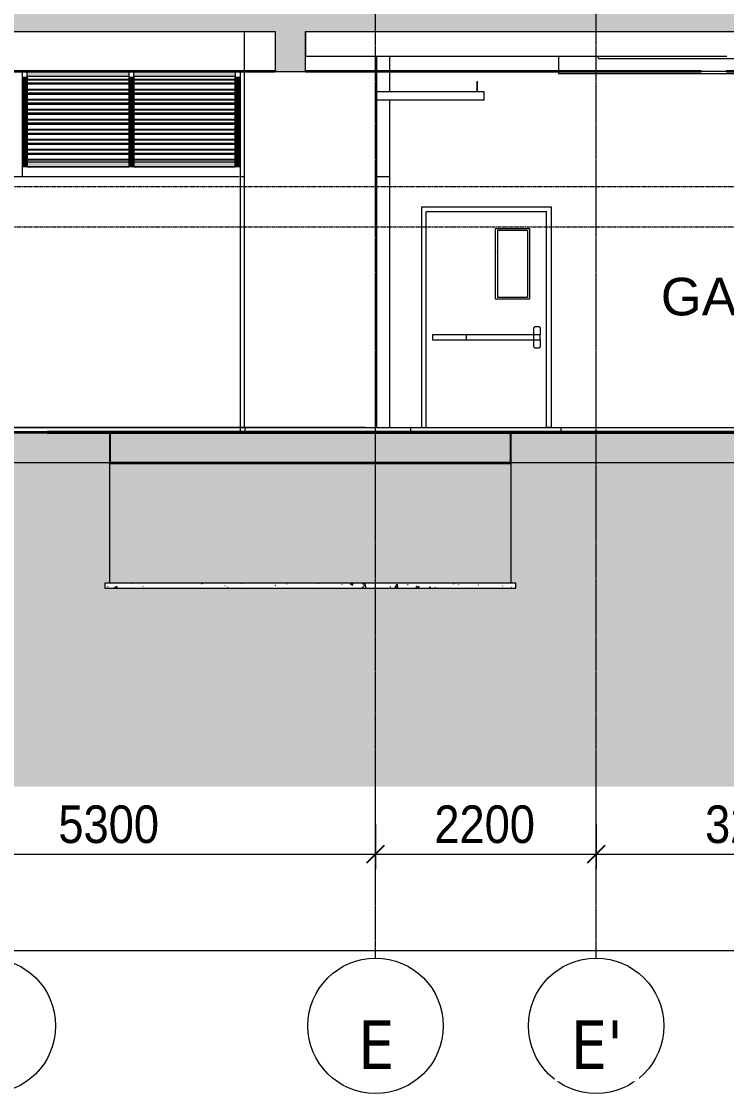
# Model space of a CAD drawing. Header units: millimetres. Extents: x 3451 to 201731, y -8641 to 35300.
# Drawn here: x 157859 to 164892, y -8641 to 2050 of the extents above; entities that cross this region are included whole.
import ezdxf

# ---------------------------------------------------------------- set-up
doc = ezdxf.new("R2010")
doc.units = ezdxf.units.MM
doc.linetypes.add('Centre', pattern=[31.75, 6.35, -4.7625, 15.875, -4.7625])
doc.linetypes.add('Grid Line', pattern=[22.225, 12.7, -3.175, 3.175, -3.175])
for name, color, linetype, lineweight in [('0-2', 50, 'Continuous', 5), ('A-ANNO-DIMS', 211, 'Continuous', 9), ('A-ANNO-DIMS-150', 211, 'Continuous', 9), ('A-AREA-IDEN', 2, 'Continuous', 9), ('A-CLNG', 13, 'Continuous', 9), ('A-CLNG-1', 13, 'Continuous', 25), ('A-CLNG-PATT-1', 13, 'Continuous', 9), ('A-DETL-GENF-1', 7, 'Continuous', 9), ('A-DETL-GENF-3', 9, 'Continuous', 9), ('A-DETL-GENF-4', 253, 'Continuous', 9), ('A-DETL-THIN', 151, 'Continuous', 9), ('A-DOOR', 31, 'Continuous', 9), ('A-DOOR-FRAM', 31, 'Continuous', 9), ('A-FLOR', 192, 'Continuous', 9), ('A-FLOR-1', 10, 'Continuous', 35), ('A-FLOR-3', 192, 'Continuous', 35), ('A-FLOR-LEVL-2', 51, 'Centre', 9), ('A-FLOR-PATT-1', 7, 'Continuous', 9), ('A-FLOR-PATT-3', 8, 'Continuous', 9), ('A-GLAZ-CWMG', 51, 'Continuous', 9), ('A-WALL', 113, 'Continuous', 9), ('C-PRKG', 70, 'Continuous', 9), ('E-LITE-EQPM', 33, 'Continuous', 9), ('S-BEAM-3', 7, 'Continuous', 9), ('S-COLS', 52, 'Continuous', 9), ('S-COLS-1', 7, 'Continuous', 9), ('S-FNDN-1', 32, 'Continuous', 5), ('S-FNDN-2', 250, 'Continuous', 25), ('S-GRID-1', 1, 'Grid Line', 9), ('S-GRID-IDEN', 1, 'Continuous', 9)]:
    doc.layers.add(name, color=color, linetype=linetype, lineweight=lineweight)
doc.styles.add('Arial_1', font='arial.ttf', dxfattribs={"height": 375})
doc.styles.add('Tahoma_B_1', font='tahomabd.ttf', dxfattribs={"height": 487.5})
doc.styles.add('UTM Avo', font='', dxfattribs={"width": 0.9, "height": 375})
doc.styles.get('UTM Avo').set_extended_font_data('UTM Avo')
doc.dimstyles.new('1_Dim_chi_tiet_2_5', dxfattribs={"dimscale": 304.8, "dimtxt": 374.737856, "dimasz": 0.590551, "dimexe": 0.492126, "dimexo": 0.0625, "dimgap": 0.049213, "dimtad": 1, "dimdec": 0, "dimrnd": 5, "dimzin": 0, "dimdsep": 46, "dimtxsty": 'UTM Avo', "dimblk1": 'OBLIQUE', "dimblk2": 'OBLIQUE', "dimsah": 1, "dimcen": 0.09, "dimdle": 0.492126, "dimazin": 0, "dimtfac": 1, "dimtdec": 4, "dimtix": 1, "dimtmove": 0, "dimatfit": 3, "dimfxl": 0.984252, "dimfxlon": 1, "dimtvp": 1, "dimtolj": 1, "dimtzin": 0, "dimarcsym": 2})

# ---------------------------------------------------------------- blocks, each defined once
blk = doc.blocks.new('NCV_TKTC_KET CAU_rvt-2-TKCS_MẶT CẮT D')
at = {"layer": 'A-FLOR-PATT-1'}
h = blk.add_hatch(color=256, dxfattribs=at)
h.paths.add_polyline_path([(-27123, -2350), (-24537, -2350), (-24537, -2050), (-49362, -2050), (-49362, -2350), (-27187, -2350)])
h.paths.add_polyline_path([(-77404, -2350), (-69762, -2350), (-69762, -2050), (-78236, -2050), (-78236, -2350)])
h.paths.add_polyline_path([(-64262, -2350), (-51462, -2350), (-51462, -2050), (-64262, -2050)])
at = {"layer": 'S-FNDN-1'}
blk.add_hatch(color=256, dxfattribs=at).paths.add_polyline_path([(-38878, -3550), (-37887, -3550), (-37887, -2050), (-41887, -2050), (-41887, -3550), (-40184, -3550)])
at = {"layer": 'A-FLOR-1'}
for p, q in [((-24537, -2050), (-49362, -2050)), ((-41887, -2350), (-37887, -2350))]:
    blk.add_line(p, q, dxfattribs=at)
at = {"layer": 'S-BEAM-3'}
for p, q in [((-39935, 1950), (-39935, 1700)), ((-35735, 1700), (-39935, 1700)), ((-37412, 1700), (-37412, 1555)), ((-37012, 1680), (-37012, 1700)), ((-37012, 1680), (-35485, 1680)), ((-37412, 1550), (-37412, 1530)), ((-37412, 1530), (-33547, 1530))]:
    blk.add_line(p, q, dxfattribs=at)
at = {"layer": 'S-COLS-1'}
for p, q in [((-40587, 1550), (-40587, 500)), ((-40587, -2000), (-40587, -2045)), ((-40537, -2045), (-40537, -2000)), ((-39237, -2045), (-39237, -2000))]:
    blk.add_line(p, q, dxfattribs=at)
at = {"layer": 'S-FNDN-2'}
for p, q in [((-37887, -2050), (-41887, -2050)), ((-41887, -2050), (-41887, -2350)), ((-37887, -2350), (-37887, -2050))]:
    blk.add_line(p, q, dxfattribs=at)
blk = doc.blocks.new('xe oto1 - xe oto-612721-TKCS_MẶT CẮT D')
at = {"layer": 'C-PRKG'}
for p, q in [((-39537, -2000), (-44337, -2000)), ((-44337, -2000), (-39537, -2000)), ((-44337, -2000), (-44287, -2000)), ((-43837, -2000), (-44337, -2000)), ((-44287, -2000), (-44327, -2000)), ((-44287, -2000), (-43837, -2000)), ((-43837, -2000), (-44287, -2000)), ((-40547, -2000), (-43827, -2000)), ((-43827, -2000), (-40547, -2000)), ((-43507, -2000), (-43157, -2000)), ((-43507, -2000), (-43157, -2000)), ((-43507, -2000), (-43157, -2000)), ((-43507, -2000), (-43157, -2000)), ((-43387, -2000), (-43287, -2000)), ((-43287, -2000), (-43387, -2000)), ((-43387, -2000), (-43287, -2000)), ((-43287, -2000), (-43387, -2000)), ((-43387, -2000), (-43287, -2000)), ((-43287, -2000), (-43387, -2000)), ((-43387, -2000), (-43287, -2000)), ((-43287, -2000), (-43387, -2000)), ((-39837, -2000), (-39437, -2000)), ((-39337, -2000), (-39837, -2000)), ((-39437, -2000), (-39837, -2000)), ((-39437, -2000), (-39337, -2000)), ((-39337, -2000), (-39437, -2000))]:
    blk.add_line(p, q, dxfattribs=at)
blk = doc.blocks.new('EAE_STL_PENDANT_TK_15W_120cm - LIC_01-ĐÈN LED BATTEN 1_2_ P_2x20W_ ÁNH SÁNG TRẮNG 6000K_ LẮP ĐẶT NỔI_TREO TY-V341-TKCS_MẶT CẮT D')
at = {"layer": 'E-LITE-EQPM'}
for p, q in [((-38226, 1450), (-38226, 1350)), ((-38226, 1450), (-38226, 1450)), ((-38226, 1450), (-38221, 1450)), ((-38221, 1350), (-38221, 1450)), ((-38221, 1450), (-38221, 1450)), ((-39227, 1350), (-38153, 1350)), ((-38153, 1348), (-38153, 1350)), ((-38153, 1264), (-38153, 1348)), ((-38153, 1264), (-39227, 1264))]:
    blk.add_line(p, q, dxfattribs=at)
blk = doc.blocks.new('FD_01 - FD_01-1200x2200mm-V371-TKCS_MẶT CẮT D')
at = {"layer": 'A-DOOR'}
h = blk.add_hatch(dxfattribs=at)
h.set_pattern_fill('FP_34', color=256, style=0, pattern_type=2)
h.set_pattern_definition([(63.435, (-50196.8, 14229.33), (-0.001, 1524), [532.46, -2875.3]), (63.435, (-51720.8, 14229.33), (-0.001, 1524), [532.46, -2875.3]), (63.435, (-49467.24, 14523.8), (-0.001, 1524), [532.46, -2875.3]), (63.435, (-50991.24, 14523.8), (-0.001, 1524), [532.46, -2875.3]), (63.435, (-49577.66, 14419.83), (-0.001, 1524), [532.46, -2875.3]), (63.435, (-51101.66, 14419.83), (-0.001, 1524), [532.46, -2875.3]), (63.435, (-49690.2, 15015.1), (-0.001, 1524), [258.8, -3148.97]), (63.435, (-51214.2, 15015.1), (-0.001, 1524), [258.8, -3148.965]), (63.435, (-49763.8, 14922.95), (-0.001, 1524), [532.46, -2875.3]), (63.435, (-51287.8, 14922.95), (-0.001, 1524), [532.46, -2875.3]), (63.435, (-49750.84, 14989.1), (-0.001, 1524), [532.46, -2875.3]), (63.435, (-51274.84, 14989.1), (-0.001, 1524), [532.46, -2875.3]), (63.435, (-50365.7, 14698.94), (-0.001, 1524), [532.46, -2875.3]), (63.435, (-51889.7, 14698.94), (-0.001, 1524), [532.46, -2875.3]), (63.435, (-50352.7, 14776.9), (-0.001, 1524), [532.46, -2875.3]), (63.435, (-51876.7, 14776.9), (-0.001, 1524), [532.46, -2875.3]), (63.435, (-50349.2, 14833.1), (-0.001, 1524), [532.46, -2875.3]), (63.435, (-51873.2, 14833.1), (-0.001, 1524), [532.46, -2875.3])])
h.paths.add_polyline_path([(-38022, -700), (-37722, -700), (-37722, -35), (-38022, -35), (-38022, -647)])
for p, q in [((-38042, -15), (-37702, -15)), ((-38042, -720), (-38042, -15)), ((-38022, -35), (-38022, -700)), ((-37722, -35), (-38022, -35)), ((-37722, -35), (-37722, -700)), ((-37702, -15), (-37702, -720)), ((-37702, -720), (-38042, -720)), ((-38022, -700), (-37722, -700)), ((-37658, -1075), (-37658, -1011)), ((-37639, -992), (-37613, -992)), ((-37594, -1011), (-37594, -1075)), ((-38332, -1075), (-38669, -1075)), ((-38669, -1075), (-38669, -1125)), ((-38669, -1125), (-38332, -1125)), ((-38332, -1075), (-38332, -1125)), ((-37658, -1075), (-38332, -1075)), ((-38332, -1125), (-37658, -1125)), ((-37658, -1125), (-37658, -1075)), ((-37594, -1075), (-37658, -1075)), ((-37658, -1125), (-37594, -1125)), ((-37658, -1189), (-37658, -1125)), ((-37594, -1125), (-37594, -1075)), ((-37594, -1125), (-37594, -1189)), ((-37613, -1208), (-37639, -1208))]:
    blk.add_line(p, q, dxfattribs=at)
at = {"layer": 'A-DOOR', "flags": 128}
for points in [[(-37658, -1011), (-37657, -1007), (-37656, -1003), (-37654, -999), (-37651, -996), (-37647, -994), (-37643, -993), (-37639, -992)], [(-37613, -992), (-37609, -993), (-37605, -994), (-37602, -996), (-37599, -999), (-37596, -1003), (-37595, -1007), (-37594, -1011)], [(-37639, -1208), (-37643, -1207), (-37647, -1206), (-37651, -1204), (-37654, -1201), (-37656, -1197), (-37657, -1193), (-37658, -1189)], [(-37594, -1189), (-37595, -1193), (-37596, -1197), (-37599, -1201), (-37602, -1204), (-37605, -1206), (-37609, -1207), (-37613, -1208)]]:
    blk.add_lwpolyline(points, dxfattribs=at)
at = {"layer": 'A-DOOR-FRAM'}
for p, q in [((-38732, -2000), (-38732, 155)), ((-38732, 155), (-37532, 155)), ((-37532, -2000), (-37532, 155)), ((-38777, -2000), (-38732, -2000)), ((-37487, -2000), (-37532, -2000))]:
    blk.add_line(p, q, dxfattribs=at)
blk = doc.blocks.new('Rectangular Mullion - 50 x 100mm-3802472-TKCS_MẶT CẮT D')
at = {"layer": 'A-GLAZ-CWMG'}
blk.add_hatch(color=256, dxfattribs=at).paths.add_polyline_path([(-41490, 1500), (-40637, 1500), (-40637, 1550), (-41649, 1550), (-41649, 1500)])
for p, q in [((-41649, 1500), (-41649, 1550)), ((-40637, 1500), (-41649, 1500)), ((-40637, 1550), (-40637, 1500))]:
    blk.add_line(p, q, dxfattribs=at)
blk = doc.blocks.new('Rectangular Mullion - 50 x 100mm-3802473-TKCS_MẶT CẮT D')
at = {"layer": 'A-GLAZ-CWMG'}
blk.add_hatch(color=256, dxfattribs=at).paths.add_polyline_path([(-41649, 600), (-40637, 600), (-40637, 650), (-41649, 650)])
for p, q in [((-41649, 600), (-41649, 650)), ((-41649, 650), (-40637, 650)), ((-40637, 650), (-40637, 600)), ((-41649, 600), (-40637, 600))]:
    blk.add_line(p, q, dxfattribs=at)
blk = doc.blocks.new('Rectangular Mullion - 50 x 100mm-3089669-TKCS_MẶT CẮT D')
at = {"layer": 'A-GLAZ-CWMG'}
blk.add_hatch(color=256, dxfattribs=at).paths.add_polyline_path([(-40587, 600), (-40587, 700), (-40637, 700), (-40637, 600)])
for p, q in [((-40637, 600), (-40637, 700)), ((-40587, 600), (-40637, 600))]:
    blk.add_line(p, q, dxfattribs=at)
blk = doc.blocks.new('Rectangular Mullion - 50 x 100mm-3089670-TKCS_MẶT CẮT D')
at = {"layer": 'A-GLAZ-CWMG'}
blk.add_hatch(color=256, dxfattribs=at).paths.add_polyline_path([(-40587, 700), (-40587, 800), (-40637, 800), (-40637, 700)])
blk.add_line((-40637, 700), (-40637, 800), dxfattribs=at)
blk = doc.blocks.new('Rectangular Mullion - MULLION LA SACH-3802475-TKCS_MẶT CẮT D')
at = {"layer": 'A-GLAZ-CWMG'}
for p, q in [((-40637, 734), (-41649, 734)), ((-40637, 734), (-41649, 734)), ((-40637, 723), (-41649, 723)), ((-41649, 676), (-40637, 676)), ((-40637, 666), (-41649, 666)), ((-40637, 666), (-41649, 666)), ((-40637, 665), (-41649, 665))]:
    blk.add_line(p, q, dxfattribs=at)
blk = doc.blocks.new('Rectangular Mullion - MULLION LA SACH-V413-TKCS_MẶT CẮT D')
at = {"layer": 'A-GLAZ-CWMG'}
for p, q in [((-41649, 1476), (-40637, 1476)), ((-40637, 1466), (-41649, 1466)), ((-40637, 1466), (-41649, 1466)), ((-40637, 1465), (-41649, 1465))]:
    blk.add_line(p, q, dxfattribs=at)
blk = doc.blocks.new('Rectangular Mullion - 50 x 100mm-3089657-TKCS_MẶT CẮT D')
at = {"layer": 'A-GLAZ-CWMG'}
blk.add_hatch(color=256, dxfattribs=at).paths.add_polyline_path([(-26661.678702, 600), (-26661.678702, 700), (-26711.678702, 700), (-26711.678702, 600)])
for p, q in [((-26711.678702, 700), (-26711.678702, 600)), ((-26661.678702, 700), (-26661.678702, 600)), ((-26661.678702, 600), (-26711.678702, 600))]:
    blk.add_line(p, q, dxfattribs=at)
blk = doc.blocks.new('Rectangular Mullion - 50 x 100mm-3089658-TKCS_MẶT CẮT D')
at = {"layer": 'A-GLAZ-CWMG'}
blk.add_hatch(color=256, dxfattribs=at).paths.add_polyline_path([(-26661.678702, 700), (-26661.678702, 800), (-26711.678702, 800), (-26711.678702, 700)])
for p, q in [((-26711.678702, 800), (-26711.678702, 700)), ((-26661.678702, 800), (-26661.678702, 700))]:
    blk.add_line(p, q, dxfattribs=at)
blk = doc.blocks.new('Rectangular Mullion - 50 x 100mm-3089665-TKCS_MẶT CẮT D')
at = {"layer": 'A-GLAZ-CWMG'}
blk.add_hatch(color=256, dxfattribs=at).paths.add_polyline_path([(-28585, 600), (-28585, 700), (-28635, 700), (-28635, 600)])
for p, q in [((-28585, 700), (-28585, 600)), ((-28585, 600), (-28635, 600))]:
    blk.add_line(p, q, dxfattribs=at)
blk = doc.blocks.new('Rectangular Mullion - 50 x 100mm-3089666-TKCS_MẶT CẮT D')
at = {"layer": 'A-GLAZ-CWMG'}
blk.add_hatch(color=256, dxfattribs=at).paths.add_polyline_path([(-28585, 700), (-28585, 800), (-28635, 800), (-28635, 700)])
blk.add_line((-28585, 800), (-28585, 700), dxfattribs=at)
blk = doc.blocks.new('Grid - M_Grid Head - Circle-353313-TKCS_MẶT CẮT D')
at = {"layer": 'S-GRID-IDEN'}
blk.add_circle((-17237, -7966), 675, dxfattribs=at)
blk = doc.blocks.new('DIMBLOCK78-TKCS_MẶT CẮT D')
at = {"layer": 'A-ANNO-DIMS-150'}
for p, q in [((156091, -5955), (156091, -6405)), ((156091, -6255), (156091, -5955)), ((161391, -5955), (161391, -6405)), ((161391, -6255), (161391, -5955)), ((156091, -6255), (161391, -6255))]:
    blk.add_line(p, q, dxfattribs=at)
at = {"layer": 'A-ANNO-DIMS-150', "lineweight": 25}
for p, q in [((156091, -6255), (156181, -6165)), ((161391, -6255), (161481, -6165)), ((156091, -6255), (156001, -6345)), ((161391, -6255), (161301, -6345))]:
    blk.add_line(p, q, dxfattribs=at)
at = {"layer": 'A-ANNO-DIMS-150', "color": 0, "insert": (158227, -5768), "char_height": 375, "width": 1232.47, "attachment_point": 1, "line_spacing_factor": 1.110334, "style": 'UTM Avo'}
blk.add_mtext('5300', dxfattribs=at)
blk = doc.blocks.new('_Oblique')
at = {"color": 0, "linetype": 'ByBlock', "lineweight": -2}
blk.add_line((-0.5, -0.5), (0.5, 0.5), dxfattribs=at)
blk = doc.blocks.new('DIMBLOCK79-TKCS_MẶT CẮT D')
at = {"layer": 'A-ANNO-DIMS-150'}
for p, q in [((161391, -5955), (161391, -6405)), ((161391, -6255), (161391, -5955)), ((163591, -5955), (163591, -6405)), ((163591, -6255), (163591, -5955)), ((161391, -6255), (163591, -6255))]:
    blk.add_line(p, q, dxfattribs=at)
at = {"layer": 'A-ANNO-DIMS-150', "lineweight": 25}
for p, q in [((161391, -6255), (161481, -6165)), ((163591, -6255), (163681, -6165)), ((161391, -6255), (161301, -6345)), ((163591, -6255), (163501, -6345))]:
    blk.add_line(p, q, dxfattribs=at)
at = {"layer": 'A-ANNO-DIMS-150', "color": 0, "insert": (161977, -5768), "char_height": 375, "width": 1232.47, "attachment_point": 1, "line_spacing_factor": 1.110334, "style": 'UTM Avo'}
blk.add_mtext('2200', dxfattribs=at)
blk = doc.blocks.new('DIMBLOCK80-TKCS_MẶT CẮT D')
at = {"layer": 'A-ANNO-DIMS-150'}
for p, q in [((163591, -5955), (163591, -6405)), ((163591, -6255), (163591, -5955)), ((166791, -5955), (166791, -6405)), ((166791, -6255), (166791, -5955)), ((163591, -6255), (166791, -6255))]:
    blk.add_line(p, q, dxfattribs=at)
at = {"layer": 'A-ANNO-DIMS-150', "lineweight": 25}
for p, q in [((163591, -6255), (163681, -6165)), ((166791, -6255), (166881, -6165)), ((163591, -6255), (163501, -6345)), ((166791, -6255), (166701, -6345))]:
    blk.add_line(p, q, dxfattribs=at)
at = {"layer": 'A-ANNO-DIMS-150', "color": 0, "insert": (164677, -5768), "char_height": 375, "width": 1232.47, "attachment_point": 1, "line_spacing_factor": 1.110334, "style": 'UTM Avo'}
blk.add_mtext('3200', dxfattribs=at)
blk = doc.blocks.new('DIMBLOCK86-TKCS_MẶT CẮT D')
at = {"layer": 'A-ANNO-DIMS-150'}
for p, q in [((122391, -6915), (122391, -7365)), ((122391, -7215), (122391, -6915)), ((176091, -6915), (176091, -7365)), ((176091, -7215), (176091, -6915)), ((122241, -7215), (176241, -7215))]:
    blk.add_line(p, q, dxfattribs=at)
at = {"layer": 'A-ANNO-DIMS-150', "lineweight": 25}
for p, q in [((122391, -7215), (122481, -7125)), ((176091, -7215), (176181, -7125)), ((122391, -7215), (122301, -7305)), ((176091, -7215), (176001, -7305))]:
    blk.add_line(p, q, dxfattribs=at)
at = {"layer": 'A-ANNO-DIMS-150', "color": 0, "insert": (148599, -6727), "char_height": 375, "width": 1540.59, "attachment_point": 1, "line_spacing_factor": 1.110334, "style": 'UTM Avo'}
blk.add_mtext('53700', dxfattribs=at)

msp = doc.modelspace()

# ---------------------------------------------------------------- hatches: boundary and pattern name
at = {"layer": 'A-CLNG-PATT-1'}
h = msp.add_hatch(dxfattribs=at)
h.set_pattern_fill('FP_41', color=256, style=0, pattern_type=2)
h.set_pattern_definition([(0, (148640.78, 14125), (1219.2, 304.8), [50.292, -864.108, 50.292, -864.108, -4876.8]), (0, (148640.78, 14125), (1219.2, 304.8), [-1828.8, 50.292, -1778.508, 50.292, -864.108, -2133.6]), (0, (148640.78, 14125), (1219.2, 304.8), [-4572, 50.292, -559.308, 50.292, -1473.708]), (120, (149097.98, 14277.4), (-873.5645, 903.4582), [50.292, -864.108, 50.292, -5740.908]), (120, (149097.98, 14277.4), (-873.5645, 903.4582), [-964.692, -864.108, 50.292, -1778.508, -3048]), (120, (149097.98, 14277.4), (-873.5645, 903.4582), [-3657.6, 50.292, -864.108, 50.292, -2083.308]), (120, (149097.98, 14277.4), (-873.5645, 903.4582), [-4622.292, -559.308, 50.292, -1473.708]), (240, (149250.38, 14887), (-345.6355, -1208.2582), [50.292, -864.108, 50.292, -5740.908]), (240, (149250.38, 14887), (-345.6355, -1208.2582), [-964.692, -864.108, 50.292, -1778.508, -3048]), (240, (149250.38, 14887), (-345.6355, -1208.2582), [-3657.6, 50.292, -864.108, 50.292, -2083.308]), (240, (149250.38, 14887), (-345.6355, -1208.2582), [-4622.292, -559.308, 50.292, -1473.708])])
h.paths.add_polyline_path([(175464.1, 1550), (175790.9, 1550), (175790.9, 1555), (164890.5, 1555), (164890.5, 1550), (174811.1, 1550)])
h.paths.add_polyline_path([(128365.9, 1550), (128365.9, 1555), (127910.9, 1555), (127910.9, 1550)])
h.paths.add_polyline_path([(128915.9, 1550), (130594.7, 1550.5), (130594.7, 1555), (128915.9, 1555)])
h.paths.add_polyline_path([(130894.7, 1550), (138744.6, 1550), (138744.6, 1555), (130894.7, 1555), (130894.7, 1550.6)])
h.paths.add_polyline_path([(163055.8, 1550), (164640, 1550), (164640, 1555), (160692.2, 1555), (160692.2, 1550), (161749.6, 1550)])
h.paths.add_polyline_path([(160390.5, 1550), (160390.5, 1555), (156392.5, 1555), (156392.5, 1550), (159790.4, 1550)])
h.paths.add_polyline_path([(139044.6, 1550), (144815.9, 1550), (144815.9, 1555), (139044.6, 1555), (139044.6, 1553.2)])
at = {"layer": 'A-DETL-GENF-1'}
h = msp.add_hatch(color=256, dxfattribs=at)
h.paths.add_polyline_path([(160443.5, 1550), (160692.2, 1550), (160692.2, 1950), (167092.5, 1950), (167092.5, 1700), (167692.5, 1700), (167692.5, 1950), (171492.9, 1950), (171492.9, 1750), (171692.9, 1750), (171692.9, 1950), (175790.9, 1950), (175790.9, 1550), (176090.9, 1550), (176090.9, 2150), (151265.9, 2150), (151265.9, 1750), (151465.9, 1750), (151465.9, 1950), (154892.5, 1950), (154892.5, 1750), (155092.5, 1750), (155092.5, 1950), (156090.8, 1950), (156090.8, 1550), (156392.5, 1550), (156392.5, 1950), (160390.5, 1950), (160390.5, 1550)])
h.paths.add_polyline_path([(138892.2, 1550), (139044.6, 1550), (139044.6, 1950), (143794.6, 1950), (143794.6, 1750), (143994.6, 1750), (143994.6, 1950), (146969.9, 1950), (146969.9, 1550), (147269.9, 1550), (147269.9, 1950), (148965.9, 1950), (148965.9, 1750), (149165.9, 1750), (149165.9, 2150), (128994.6, 2150), (128994.6, 1750), (129194.6, 1750), (129194.6, 1950), (130594.7, 1950), (130594.7, 1550), (130894.7, 1550), (130894.7, 1950), (135595.5, 1950), (135595.5, 1750), (135794.6, 1750), (135794.6, 1950), (138744.6, 1950), (138744.6, 1550)])
h.paths.add_polyline_path([(127790, 1750), (127910.9, 1750), (127910.9, 2150), (127710.9, 2150), (127710.9, 1750)])
at = {"layer": 'A-DETL-GENF-3'}
h = msp.add_hatch(dxfattribs=at)
h.set_pattern_fill('FP_82', color=256, style=0, pattern_type=2)
h.set_pattern_definition([(0, (148640.8, 14125), (725.805, 725.805), [725.805, -725.805]), (0, (148640.8, 14397.2), (725.805, 725.805), [725.805, -725.805]), (0, (148640.8, 14669.35), (725.805, 725.805), [725.805, -725.805]), (90, (148731.5, 14760.1), (-725.805, 725.805), [725.805, -725.805]), (90, (149003.7, 14760.1), (-725.805, 725.805), [725.805, -725.805]), (90, (149275.9, 14760.1), (-725.805, 725.805), [725.805, -725.805])])
h.paths.add_polyline_path([(166321.1, -5581.5), (194403.2, -5581.5), (194403.2, 100), (189739.6, 100), (189739.6, 200), (185739.6, 350), (183390.9, 350), (183390.9, 650), (176090.9, 650), (176090.9, -2050), (177441.1, -2050), (177441.1, -3550), (177491.1, -3550), (177491.1, -3600.5), (173410.9, -3600.5), (173410.9, -3550), (173441.1, -3550), (173441.1, -2350), (169742.1, -2350), (169742.1, -3550), (169792.1, -3550), (169792.1, -3600.5), (165690.9, -3600.5), (165690.9, -3550), (165742.1, -3550), (165742.1, -2350), (162740.5, -2350), (162740.5, -3550), (162790.5, -3550), (162790.5, -3600.5), (158689.8, -3600.5), (158689.8, -3550), (158740.5, -3550), (158740.5, -2350), (157057.2, -2350), (157057.2, -3550), (157066.6, -3550), (157066.6, -3600.5), (155816.6, -3600.5), (155816.6, -3550), (155824.2, -3550), (155824.2, -2350), (151465.9, -2350), (151465.9, -3850), (151590.9, -3850), (151590.9, -5350), (151640.9, -5350), (151640.9, -5400), (148790.9, -5400), (148790.9, -5350), (148840.9, -5350), (148840.9, -3850), (148965.9, -3850), (148965.9, -2350), (148341, -2350), (148341, -3550), (145841, -3550), (145841, -2350), (140691, -2350), (140691, -3550), (140741, -3550), (140741, -3600), (137041, -3600), (137041, -3550), (137091, -3550), (137091, -2350), (136663.9, -2350), (136663.9, -2750), (136263.9, -2750), (136263.9, -2350), (132490.9, -2350), (132490.9, -3550), (132540.9, -3550), (132540.9, -3600), (128840.9, -3600), (128840.9, -3550), (128890.9, -3550), (128890.9, -2350), (123224.1, -2350), (123224.1, -3550), (123274.1, -3550), (123274.1, -3600), (120874.1, -3600), (120874.1, -3550), (120924.1, -3550), (120924.1, -2050), (122390.9, -2050), (122390.9, -50), (121209.6, -50), (115209.6, -250), (114209.6, -250), (114209.6, -200), (110810.1, -200), (110810.1, -5581.5), (165668.1, -5581.5)])
h = msp.add_hatch(dxfattribs=at)
h.set_pattern_fill('FP_83', color=256, style=0, pattern_type=2)
h.set_pattern_definition([(50, (148640.78, 14125), (327.9314, -28.6906), [34.29, -377.19]), (355, (148640.8, 14125), (-63.4373, 343.9026), [27.432, -301.752]), (100.451, (148668.1, 14122.6), (264.4966, 315.2094), [29.142, -320.562]), (46.184, (148640.8, 14216.44), (487.9424, -75.6775), [51.435, -565.785]), (96.636, (148681.45, 14210.13), (427.324, 445.37), [43.713, -480.843]), (351.184, (148640.8, 14216.44), (427.329, 445.365), [41.148, -452.628]), (21, (148686.5, 14193.58), (272.9058, -184.0777), [34.29, -377.19]), (326, (148686.5, 14193.58), (111.244, 331.539), [27.432, -301.752]), (71.451, (148709.25, 14178.24), (384.1505, 147.458), [29.142, -320.562]), (37.5, (148640.78, 14125), (5.56, 152.19915), [5.029, -293.065, 5.029, -301.295, -302.895]), (37.5, (148640.78, 14125), (5.56, 152.19915), [-604.418, 5.029, -297.866]), (7.5, (148640.78, 14125), (120.2759, 180.3249), [5.029, -169.621, 5.029, -286.207, -115.443]), (7.5, (148640.78, 14125), (120.2759, 180.3249), [-465.887, 5.029, -110.414]), (327.5, (148538.83, 14125), (244.06366, -10.3123), [5.029, -109.271, 5.029, -351.587, -473.202]), (327.5, (148538.83, 14125), (244.06366, -10.3123), [-470.916, 5.029, -468.173]), (317.5, (148493.1, 14125), (266.6327, 45.7678), [5.029, -143.561, 5.029, -231.8, -336.042]), (317.5, (148493.1, 14125), (266.6327, 45.7678), [-385.42, 5.029, -331.013])])
h.paths.add_polyline_path([(158689.8, -3600.5), (162790.5, -3600.5), (162790.5, -3550), (158689.8, -3550)])
at = {"layer": 'A-DETL-GENF-4'}
h = msp.add_hatch(dxfattribs=at)
h.set_pattern_fill('FP_35', color=256, style=0, pattern_type=2)
h.set_pattern_definition([(50, (148640.8, 14125), (1093.104, -95.634), [114.3, -1257.3]), (355, (148640.8, 14125), (-211.46, 1146.34), [91.44, -1005.84]), (100.451, (148731.9, 14117), (881.656, 1050.7), [97.14, -1068.54]), (46.184, (148640.8, 14429.8), (1626.475, -252.26), [171.45, -1885.95]), (96.636, (148776.3, 14408.8), (1424.42, 1484.57), [145.71, -1602.81]), (351.184, (148640.8, 14429.8), (1424.43, 1484.55), [137.16, -1508.76]), (21, (148793.2, 14353.6), (909.686, -613.59), [114.3, -1257.3]), (326, (148793.2, 14353.6), (370.81, 1105.13), [91.44, -1005.84]), (71.451, (148869, 14302.5), (1280.503, 491.53), [97.14, -1068.54]), (37.5, (148640.8, 14125), (18.5313, 507.33), [50.292, -943.356, 50.292, -970.788, -1009.65]), (37.5, (148640.8, 14125), (18.5313, 507.33), [-2014.728, 50.292, -959.358]), (7.5, (148640.8, 14125), (400.918, 601.084), [50.292, -531.876, 50.292, -920.496, -384.81]), (7.5, (148640.8, 14125), (400.918, 601.084), [-1552.956, 50.292, -334.518]), (327.5, (148300.93, 14125), (813.545, -34.374), [50.292, -330.708, 50.292, -1138.428, -1577.34]), (327.5, (148300.93, 14125), (813.545, -34.374), [-1569.72, 50.292, -1527.048]), (317.5, (148148.5, 14125), (888.775, 152.56), [50.292, -445.008, 50.292, -739.14, -1120.14]), (317.5, (148148.5, 14125), (888.775, 152.56), [-1284.73, 50.29, -1069.85])])
h.paths.add_polyline_path([(158689.8, -3600.5), (162790.5, -3600.5), (162790.5, -3550), (158689.8, -3550)])
at = {"layer": 'A-FLOR-PATT-3'}
h = msp.add_hatch(dxfattribs=at)
h.set_pattern_fill('FP_33', color=256, style=0, pattern_type=2)
h.set_pattern_definition([(0, (148640.78, 14125), (609.6, 152.4), [50.292, -406.908, 50.292, -406.908, -2438.4]), (0, (148640.78, 14125), (609.6, 152.4), [-914.4, 50.292, -864.108, 50.292, -406.908, -1066.8]), (0, (148640.78, 14125), (609.6, 152.4), [-2286, 50.292, -254.508, 50.292, -711.708]), (120, (148869.38, 14201.2), (-436.7823, 451.7291), [50.292, -406.908, 50.292, -2845.308]), (120, (148869.38, 14201.2), (-436.7823, 451.7291), [-507.492, -406.908, 50.292, -864.108, -1524]), (120, (148869.38, 14201.2), (-436.7823, 451.7291), [-1828.8, 50.292, -406.908, 50.292, -1016.508]), (120, (148869.38, 14201.2), (-436.7823, 451.7291), [-2336.292, -254.508, 50.292, -711.708]), (240, (148945.58, 14506), (-172.8177, -604.1291), [50.292, -406.908, 50.292, -406.908, -2438.4]), (240, (148945.58, 14506), (-172.8177, -604.1291), [-914.4, 50.292, -864.108, 50.292, -406.908, -1066.8]), (240, (148945.58, 14506), (-172.8177, -604.1291), [-2286, 50.292, -254.508, 50.292, -711.708])])
h.paths.add_polyline_path([(173504.9, -2050), (175790.9, -2050), (175790.9, -2045), (158115.9, -2045), (158115.9, -2050), (170892.6, -2050)])
h.paths.add_polyline_path([(127910.9, -2050), (130565.9, -2050), (130565.9, -2045), (127910.9, -2045)])
h.paths.add_polyline_path([(136665.9, -2050), (144815.9, -2050), (144815.9, -2045), (136665.9, -2045)])
h.paths.add_polyline_path([(156290.9, -2050), (157815.9, -2050), (157815.9, -2045), (156290.9, -2045)])

# ---------------------------------------------------------------- linework, layer by layer
at = {"layer": 'A-CLNG'}
for p, q in [((164640, 1555), (164890.5, 1555)), ((164890.5, 1550), (164640, 1550))]:
    msp.add_line(p, q, dxfattribs=at)
at = {"layer": 'A-CLNG-1'}
for p, q in [((160390.5, 1555), (156392.5, 1555)), ((156392.5, 1550), (160390.5, 1550)), ((164640, 1555), (160692.2, 1555)), ((160692.2, 1550), (164640, 1550)), ((164640, 1550), (164640, 1555)), ((175790.9, 1555), (164890.5, 1555)), ((164890.5, 1555), (164890.5, 1550)), ((164890.5, 1550), (175790.9, 1550))]:
    msp.add_line(p, q, dxfattribs=at)
at = {"layer": 'A-DETL-THIN'}
for p, q in [((156392.5, 1950), (160390.5, 1950)), ((160390.5, 1950), (160390.5, 1550)), ((160692.2, 1550), (160692.2, 1950)), ((160692.2, 1950), (167092.5, 1950)), ((160390.5, 1550), (160692.2, 1550)), ((158740.5, -2350), (157057.2, -2350)), ((158740.5, -3550), (158740.5, -2350)), ((165742.1, -2350), (162740.5, -2350)), ((162740.5, -2350), (162740.5, -3550)), ((162740.5, -3550), (158689.8, -3550)), ((158689.8, -3550), (158689.8, -3600.5)), ((158689.8, -3600.5), (162790.5, -3600.5)), ((162790.5, -3550), (162740.5, -3550)), ((162790.5, -3600.5), (162790.5, -3550))]:
    msp.add_line(p, q, dxfattribs=at)
at = {"layer": 'A-FLOR'}
msp.add_line((157815.9, -2045), (158115.9, -2045), dxfattribs=at)
at = {"layer": 'A-FLOR-3'}
for p, q in [((175790.9, -2045), (158115.9, -2045)), ((158115.9, -2045), (158115.9, -2050)), ((158115.9, -2050), (175790.9, -2050))]:
    msp.add_line(p, q, dxfattribs=at)
at = {"layer": 'A-FLOR-LEVL-2'}
for p, q in [((198239.7, 400), (106972.4, 400)), ((196334.7, 0), (106972.4, 0)), ((106972.4, -2000), (196334.7, -2000))]:
    msp.add_line(p, q, dxfattribs=at)
at = {"layer": 'A-WALL'}
for p, q in [((160080.9, 1950), (160080.9, 1555)), ((161400.9, 1700), (161400.9, 1555)), ((161530.9, 1700), (161530.9, 1555)), ((160080.9, 1550), (160080.9, -2000)), ((161400.9, 1550), (161400.9, -2000)), ((161530.9, 1550), (161530.9, 1350)), ((161530.9, 1264), (161530.9, -2000)), ((160040.9, 600), (157865.9, 600)), ((160030.9, 500), (156800.9, 500)), ((160080.9, 500), (160040.9, 500)), ((160040.9, 500), (160040.9, -2000)), ((161530.9, 500), (161400.9, 500)), ((161850.9, -2000), (161850.9, 200)), ((161850.9, 200), (163140.9, 200)), ((163140.9, 200), (163140.9, -2000)), ((156300.9, -2000), (160030.9, -2000)), ((160040.9, -2000), (168400.9, -2000)), ((161740.9, -2000), (161740.9, -2045)), ((163243.6, -2045), (163243.6, -2000))]:
    msp.add_line(p, q, dxfattribs=at)
at = {"layer": 'S-COLS'}
msp.add_line((157865.9, 1550), (157865.9, 500), dxfattribs=at)
at = {"layer": 'S-GRID-1'}
for p, q in [((161390.9, -3541.4), (161390.9, 30542.5)), ((163590.9, -3541.4), (163590.9, 30542.5)), ((161390.9, -7291.4), (161390.9, -3541.4)), ((163590.9, -7291.4), (163590.9, -3541.4))]:
    msp.add_line(p, q, dxfattribs=at)

# ---------------------------------------------------------------- block references
at = {"layer": '0-2'}
msp.add_blockref('NCV_TKTC_KET CAU_rvt-2-TKCS_MẶT CẮT D', (200627.8, 0), dxfattribs=at)
at = {"layer": 'A-DOOR'}
msp.add_blockref('FD_01 - FD_01-1200x2200mm-V371-TKCS_MẶT CẮT D', (200627.8, 0), dxfattribs=at)
at = {"layer": 'A-GLAZ-CWMG'}
for name, p in [('Rectangular Mullion - 50 x 100mm-3089666-TKCS_MẶT CẮT D', (186501.2, 700)), ('Rectangular Mullion - 50 x 100mm-3802472-TKCS_MẶT CẮT D', (199565.3, 0)), ('Rectangular Mullion - 50 x 100mm-3089658-TKCS_MẶT CẮT D', (185640.1, 700)), ('Rectangular Mullion - 50 x 100mm-3802472-TKCS_MẶT CẮT D', (200627.8, 0)), ('Rectangular Mullion - 50 x 100mm-3089670-TKCS_MẶT CẮT D', (200627.8, 700)), ('Rectangular Mullion - 50 x 100mm-3089666-TKCS_MẶT CẮT D', (186501.2, 600)), ('Rectangular Mullion - MULLION LA SACH-V413-TKCS_MẶT CẮT D', (199565.3, 0)), ('Rectangular Mullion - MULLION LA SACH-3802475-TKCS_MẶT CẮT D', (199565.3, 700)), ('Rectangular Mullion - 50 x 100mm-3089658-TKCS_MẶT CẮT D', (185640.1, 600)), ('Rectangular Mullion - MULLION LA SACH-V413-TKCS_MẶT CẮT D', (200627.8, 0)), ('Rectangular Mullion - MULLION LA SACH-3802475-TKCS_MẶT CẮT D', (200627.8, 700)), ('Rectangular Mullion - 50 x 100mm-3089670-TKCS_MẶT CẮT D', (200627.8, 600)), ('Rectangular Mullion - 50 x 100mm-3089666-TKCS_MẶT CẮT D', (186501.2, 500)), ('Rectangular Mullion - MULLION LA SACH-3802475-TKCS_MẶT CẮT D', (199565.3, 600)), ('Rectangular Mullion - 50 x 100mm-3089658-TKCS_MẶT CẮT D', (185640.1, 500)), ('Rectangular Mullion - MULLION LA SACH-3802475-TKCS_MẶT CẮT D', (200627.8, 600)), ('Rectangular Mullion - 50 x 100mm-3089670-TKCS_MẶT CẮT D', (200627.8, 500)), ('Rectangular Mullion - 50 x 100mm-3089666-TKCS_MẶT CẮT D', (186501.2, 400)), ('Rectangular Mullion - MULLION LA SACH-3802475-TKCS_MẶT CẮT D', (199565.3, 500)), ('Rectangular Mullion - 50 x 100mm-3089658-TKCS_MẶT CẮT D', (185640.1, 400)), ('Rectangular Mullion - MULLION LA SACH-3802475-TKCS_MẶT CẮT D', (200627.8, 500)), ('Rectangular Mullion - 50 x 100mm-3089670-TKCS_MẶT CẮT D', (200627.8, 400)), ('Rectangular Mullion - 50 x 100mm-3089666-TKCS_MẶT CẮT D', (186501.2, 300)), ('Rectangular Mullion - MULLION LA SACH-3802475-TKCS_MẶT CẮT D', (199565.3, 400)), ('Rectangular Mullion - 50 x 100mm-3089658-TKCS_MẶT CẮT D', (185640.1, 300)), ('Rectangular Mullion - MULLION LA SACH-3802475-TKCS_MẶT CẮT D', (200627.8, 400)), ('Rectangular Mullion - 50 x 100mm-3089670-TKCS_MẶT CẮT D', (200627.8, 300)), ('Rectangular Mullion - 50 x 100mm-3089666-TKCS_MẶT CẮT D', (186501.2, 200)), ('Rectangular Mullion - MULLION LA SACH-3802475-TKCS_MẶT CẮT D', (199565.3, 300)), ('Rectangular Mullion - 50 x 100mm-3089658-TKCS_MẶT CẮT D', (185640.1, 200)), ('Rectangular Mullion - MULLION LA SACH-3802475-TKCS_MẶT CẮT D', (200627.8, 300)), ('Rectangular Mullion - 50 x 100mm-3089670-TKCS_MẶT CẮT D', (200627.8, 200)), ('Rectangular Mullion - 50 x 100mm-3089666-TKCS_MẶT CẮT D', (186501.2, 100)), ('Rectangular Mullion - MULLION LA SACH-3802475-TKCS_MẶT CẮT D', (199565.3, 200)), ('Rectangular Mullion - 50 x 100mm-3089658-TKCS_MẶT CẮT D', (185640.1, 100)), ('Rectangular Mullion - MULLION LA SACH-3802475-TKCS_MẶT CẮT D', (200627.8, 200)), ('Rectangular Mullion - 50 x 100mm-3089670-TKCS_MẶT CẮT D', (200627.8, 100)), ('Rectangular Mullion - 50 x 100mm-3089666-TKCS_MẶT CẮT D', (186501.2, 0)), ('Rectangular Mullion - MULLION LA SACH-3802475-TKCS_MẶT CẮT D', (199565.3, 100)), ('Rectangular Mullion - 50 x 100mm-3089658-TKCS_MẶT CẮT D', (185640.1, 0)), ('Rectangular Mullion - MULLION LA SACH-3802475-TKCS_MẶT CẮT D', (200627.8, 100)), ('Rectangular Mullion - 50 x 100mm-3089670-TKCS_MẶT CẮT D', (200627.8, 0)), ('Rectangular Mullion - 50 x 100mm-3089665-TKCS_MẶT CẮT D', (186501.2, 0)), ('Rectangular Mullion - MULLION LA SACH-3802475-TKCS_MẶT CẮT D', (199565.3, 0)), ('Rectangular Mullion - 50 x 100mm-3802473-TKCS_MẶT CẮT D', (199565.3, 0)), ('Rectangular Mullion - 50 x 100mm-3089657-TKCS_MẶT CẮT D', (185640.1, 0)), ('Rectangular Mullion - MULLION LA SACH-3802475-TKCS_MẶT CẮT D', (200627.8, 0)), ('Rectangular Mullion - 50 x 100mm-3802473-TKCS_MẶT CẮT D', (200627.8, 0)), ('Rectangular Mullion - 50 x 100mm-3089669-TKCS_MẶT CẮT D', (200627.8, 0))]:
    msp.add_blockref(name, p, dxfattribs=at)
at = {"layer": 'C-PRKG'}
msp.add_blockref('xe oto1 - xe oto-612721-TKCS_MẶT CẮT D', (200627.8, 0), dxfattribs=at)
at = {"layer": 'E-LITE-EQPM'}
msp.add_blockref('EAE_STL_PENDANT_TK_15W_120cm - LIC_01-ĐÈN LED BATTEN 1_2_ P_2x20W_ ÁNH SÁNG TRẮNG 6000K_ LẮP ĐẶT NỔI_TREO TY-V341-TKCS_MẶT CẮT D', (200627.8, 0), dxfattribs=at)
at = {"layer": 'S-GRID-IDEN'}
for p in [(174761.7, 0), (178627.8, 0), (180827.8, 0)]:
    msp.add_blockref('Grid - M_Grid Head - Circle-353313-TKCS_MẶT CẮT D', p, dxfattribs=at)

# ---------------------------------------------------------------- texts
at = {"layer": 'A-AREA-IDEN', "insert": (166026.3, -964.1), "char_height": 375, "width": 3582, "attachment_point": 8, "line_spacing_factor": 0.936439, "style": 'Arial_1'}
msp.add_mtext('\\pt7.5,15,22.5,30,37.5,45,52.5,60,67.5,75,82.5,90,97.5,105,112.5,120,127.5,135,142.5,150,157.5,165,172.5,180,187.5,195,202.5,210,217.5,225,232.5,240;GARA ĐẬU XE', dxfattribs=at)

# ---------------------------------------------------------------- dimensions: what is measured, and where the dimension line sits
at = {"layer": 'A-ANNO-DIMS'}
for base, p1, p2, override, picture, middle in [((161390.9, -6254.8), (156090.9, -5954.8), (161390.9, -5954.8), {"dimpost": '<>', "dimfxl": 5300}, 'DIMBLOCK78-TKCS_MẶT CẮT D', (158740.9, -6045.7)), ((163590.9, -6254.8), (161390.9, -5954.8), (163590.9, -5954.8), {"dimpost": '<>', "dimfxl": 2200}, 'DIMBLOCK79-TKCS_MẶT CẮT D', (162490.9, -6045.7)), ((166790.9, -6254.8), (163590.9, -5954.8), (166790.9, -5954.8), {"dimpost": '<>', "dimfxl": 3200}, 'DIMBLOCK80-TKCS_MẶT CẮT D', (165190.9, -6045.7)), ((176090.9, -7214.5), (122390.9, -6914.5), (176090.9, -6914.5), {"dimpost": '<>', "dimfxl": 53700}, 'DIMBLOCK86-TKCS_MẶT CẮT D', (149240.9, -7005.5))]:
    dim = msp.add_linear_dim(base=base, p1=p1, p2=p2, dimstyle='1_Dim_chi_tiet_2_5', override=override, dxfattribs=at)
    dim.commit()
    dim.dimension.update_dxf_attribs({"geometry": picture, "text_midpoint": middle})

# ---------------------------------------------------------------- next in the draw order: texts
at = {"layer": 'S-GRID-IDEN', "char_height": 487.5, "attachment_point": 5, "line_spacing_factor": 0.996129, "style": 'Tahoma_B_1', "bg_fill": 3, "box_fill_scale": 1.25, "bg_fill_color": 256, "bg_fill_true_color": 13158600, "bg_fill_transparency": 0}
for s, insert, width in [('\\pt1904.99887,3809.99775,5715.0015,7620.00037,9524.99925,11429.99813,13335.00187,15240.00075,17144.99962,19049.9985,20955.00225,22860.00112,24765,26669.99887,28574.99775,30480.0015,32385.00037,34289.99925,36194.99812,38100.00187,40005.00075,41909.99962,43814.9985,45720.00225,47625.00112,49530,51434.99887,53339.99775,55245.0015,57150.00037,59054.99925,60959.99812;E', (161397.2, -8153.6), 417), ("\\pt1904.99887,3809.99775,5715.0015,7620.00037,9524.99925,11429.99813,13335.00187,15240.00075,17144.99962,19049.9985,20955.00225,22860.00112,24765,26669.99887,28574.99775,30480.0015,32385.00037,34289.99925,36194.99812,38100.00187,40005.00075,41909.99962,43814.9985,45720.00225,47625.00112,49530,51434.99887,53339.99775,55245.0015,57150.00037,59054.99925,60959.99812;E'", (163597.2, -8153.6), 595.5)]:
    msp.add_mtext(s, dxfattribs=dict(at, insert=insert, width=width))

doc.saveas('drawing.dxf')
